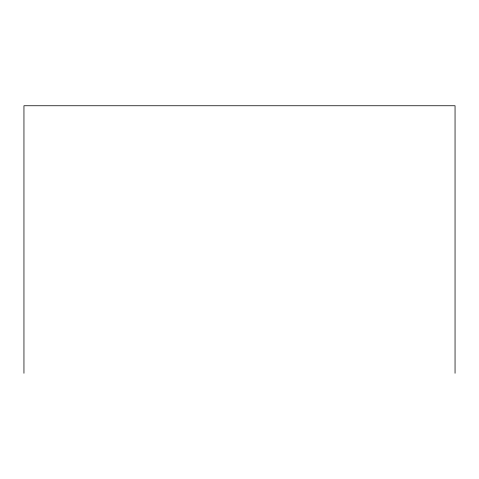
<?xml version="1.0" encoding="UTF-8"?>
<svg xmlns="http://www.w3.org/2000/svg" width="479" height="479" viewBox="0 0 479 479"><rect width="100%" height="100%" fill="white"/><g stroke="black" fill="none" stroke-linecap="round" stroke-linejoin="round"><path stroke-width="0.72" d="M455.05 373.255L455.05 105.745L23.95 105.745L23.95 373.255"/></g></svg>
